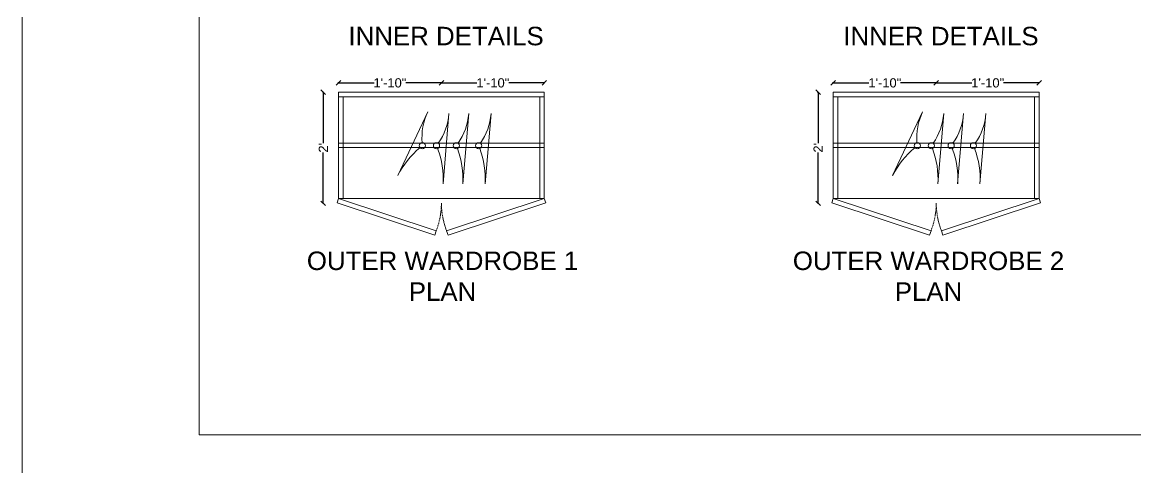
# Model space of a CAD drawing. Header units: inches. Extents: x 15448 to 46480, y -8154 to 0.
# Drawn here: x 17505.8 to 17746.5, y -3185.5 to -3089.1 of the extents above; entities that cross this region are included whole.
import ezdxf

# ---------------------------------------------------------------- set-up
doc = ezdxf.new("R2010")
doc.units = ezdxf.units.IN
doc.header["$MEASUREMENT"] = 0
doc.linetypes.add('DASHED2', pattern=[0.375, 0.25, -0.125])
doc.layers.add('Furniture', color=251, linetype='Continuous', lineweight=18)
doc.styles.add('b.k', font='verdana.ttf')
doc.styles.get("Standard").update_dxf_attribs({"font": 'arial.ttf'})
doc.dimstyles.new('STANDARD$0', dxfattribs={"dimscale": 0, "dimtxt": 6, "dimasz": 3, "dimexe": 2, "dimexo": 2, "dimgap": 0, "dimtad": 0, "dimtih": 1, "dimtoh": 1, "dimdec": 1, "dimzin": 0, "dimdsep": 46, "dimlunit": 4, "dimtxsty": 'b.k', "dimcen": 2.5, "dimclrd": 256, "dimclre": 256, "dimclrt": 256, "dimadec": 0, "dimazin": 0, "dimtfac": 1, "dimtdec": 1, "dimtofl": 0, "dimtmove": 2, "dimatfit": 2, "dimfxl": 1, "dimfrac": 2, "dimtolj": 1, "dimtzin": 0, "dimlwd": 9, "dimlwe": 9, "dimarcsym": 0})

# ---------------------------------------------------------------- blocks, each defined once
blk = doc.blocks.new('_Oblique')
at = {"color": 0, "linetype": 'ByBlock', "lineweight": -2}
blk.add_line((-0.5, -0.5), (0.5, 0.5), dxfattribs=at)
blk = doc.blocks.new('*D40')
at = {"color": 1, "lineweight": -2, "transparency": 16777216}
for p, q in [((17570.92, -3104.24), (17570.7, -3104.24)), ((17570.88, -3104.24), (17570.88, -3115.24)), ((17570.88, -3128.29), (17570.88, -3117.29)), ((17570.92, -3128.29), (17570.7, -3128.29))]:
    blk.add_line(p, q, dxfattribs=at)
at = {"layer": 'Defpoints', "color": 0, "transparency": 16777216}
for p in [(17574.17, -3104.24), (17570.88, -3128.29), (17574.17, -3128.29)]:
    blk.add_point(p, dxfattribs=at)
at = {"color": 1, "lineweight": -2, "transparency": 16777216}
for p, rotation in [((17570.88, -3104.24), 90), ((17570.88, -3128.29), 270)]:
    blk.add_blockref('_Oblique', p, dxfattribs=dict(at, rotation=rotation))
at = {"color": 1, "lineweight": 5, "transparency": 16777216, "insert": (17570.88, -3116.27), "char_height": 2, "attachment_point": 5, "rotation": 90}
blk.add_mtext("\\A1;2'", dxfattribs=at)
blk = doc.blocks.new('*D41')
at = {"color": 1, "lineweight": -2, "transparency": 16777216}
for p, q in [((17574.17, -3102.27), (17574.17, -3102.06)), ((17574.17, -3102.24), (17581.86, -3102.24)), ((17596.42, -3102.24), (17588.72, -3102.24)), ((17596.42, -3102.27), (17596.42, -3102.06))]:
    blk.add_line(p, q, dxfattribs=at)
at = {"layer": 'Defpoints', "color": 0, "transparency": 16777216}
for p in [(17596.42, -3102.24), (17574.17, -3127.24), (17596.42, -3127.24)]:
    blk.add_point(p, dxfattribs=at)
at = {"color": 1, "lineweight": -2, "transparency": 16777216, "rotation": 180}
blk.add_blockref('_Oblique', (17574.17, -3102.24), dxfattribs=at)
at = {"color": 1, "lineweight": -2, "transparency": 16777216}
blk.add_blockref('_Oblique', (17596.42, -3102.24), dxfattribs=at)
at = {"color": 1, "lineweight": 5, "transparency": 16777216, "insert": (17585.29, -3102.24), "char_height": 2, "attachment_point": 5}
blk.add_mtext('\\A1;1\'-10"', dxfattribs=at)
blk = doc.blocks.new('*D42')
at = {"color": 1, "lineweight": -2, "transparency": 16777216}
for p, q in [((17596.42, -3102.27), (17596.42, -3102.06)), ((17596.42, -3102.24), (17604.11, -3102.24)), ((17618.67, -3102.24), (17610.97, -3102.24)), ((17618.67, -3102.27), (17618.67, -3102.06))]:
    blk.add_line(p, q, dxfattribs=at)
at = {"layer": 'Defpoints', "color": 0, "transparency": 16777216}
for p in [(17618.67, -3102.24), (17596.42, -3127.24), (17618.67, -3127.24)]:
    blk.add_point(p, dxfattribs=at)
at = {"color": 1, "lineweight": -2, "transparency": 16777216, "rotation": 180}
blk.add_blockref('_Oblique', (17596.42, -3102.24), dxfattribs=at)
at = {"color": 1, "lineweight": -2, "transparency": 16777216}
blk.add_blockref('_Oblique', (17618.67, -3102.24), dxfattribs=at)
at = {"color": 1, "lineweight": 5, "transparency": 16777216, "insert": (17607.54, -3102.24), "char_height": 2, "attachment_point": 5}
blk.add_mtext('\\A1;1\'-10"', dxfattribs=at)
blk = doc.blocks.new('*D52')
at = {"color": 1, "lineweight": -2, "transparency": 16777216}
for p, q in [((17677.91, -3104.24), (17677.69, -3104.24)), ((17677.87, -3104.24), (17677.87, -3115.24)), ((17677.87, -3128.29), (17677.87, -3117.29)), ((17677.91, -3128.29), (17677.69, -3128.29))]:
    blk.add_line(p, q, dxfattribs=at)
at = {"layer": 'Defpoints', "color": 0, "transparency": 16777216}
for p in [(17681.15, -3104.24), (17677.87, -3128.29), (17681.15, -3128.29)]:
    blk.add_point(p, dxfattribs=at)
at = {"color": 1, "lineweight": -2, "transparency": 16777216}
for p, rotation in [((17677.87, -3104.24), 90), ((17677.87, -3128.29), 270)]:
    blk.add_blockref('_Oblique', p, dxfattribs=dict(at, rotation=rotation))
at = {"color": 1, "lineweight": 5, "transparency": 16777216, "insert": (17677.87, -3116.27), "char_height": 2, "attachment_point": 5, "rotation": 90}
blk.add_mtext("\\A1;2'", dxfattribs=at)
blk = doc.blocks.new('*D64')
at = {"color": 1, "lineweight": -2, "transparency": 16777216}
for p, q in [((17681.15, -3102.27), (17681.15, -3102.06)), ((17681.15, -3102.24), (17688.85, -3102.24)), ((17703.4, -3102.24), (17695.71, -3102.24)), ((17703.4, -3102.27), (17703.4, -3102.06))]:
    blk.add_line(p, q, dxfattribs=at)
at = {"layer": 'Defpoints', "color": 0, "transparency": 16777216}
for p in [(17703.4, -3102.24), (17681.15, -3127.24), (17703.4, -3127.24)]:
    blk.add_point(p, dxfattribs=at)
at = {"color": 1, "lineweight": -2, "transparency": 16777216, "rotation": 180}
blk.add_blockref('_Oblique', (17681.15, -3102.24), dxfattribs=at)
at = {"color": 1, "lineweight": -2, "transparency": 16777216}
blk.add_blockref('_Oblique', (17703.4, -3102.24), dxfattribs=at)
at = {"color": 1, "lineweight": 5, "transparency": 16777216, "insert": (17692.28, -3102.24), "char_height": 2, "attachment_point": 5}
blk.add_mtext('\\A1;1\'-10"', dxfattribs=at)
blk = doc.blocks.new('*D65')
at = {"color": 1, "lineweight": -2, "transparency": 16777216}
for p, q in [((17703.4, -3102.27), (17703.4, -3102.06)), ((17703.4, -3102.24), (17711.1, -3102.24)), ((17725.65, -3102.24), (17717.96, -3102.24)), ((17725.65, -3102.27), (17725.65, -3102.06))]:
    blk.add_line(p, q, dxfattribs=at)
at = {"layer": 'Defpoints', "color": 0, "transparency": 16777216}
for p in [(17725.65, -3102.24), (17703.4, -3127.24), (17725.65, -3127.24)]:
    blk.add_point(p, dxfattribs=at)
at = {"color": 1, "lineweight": -2, "transparency": 16777216, "rotation": 180}
blk.add_blockref('_Oblique', (17703.4, -3102.24), dxfattribs=at)
at = {"color": 1, "lineweight": -2, "transparency": 16777216}
blk.add_blockref('_Oblique', (17725.65, -3102.24), dxfattribs=at)
at = {"color": 1, "lineweight": 5, "transparency": 16777216, "insert": (17714.53, -3102.24), "char_height": 2, "attachment_point": 5}
blk.add_mtext('\\A1;1\'-10"', dxfattribs=at)
blk = doc.blocks.new('SHS')
at = {"layer": 'Furniture', "color": 133, "lineweight": 5, "true_color": 0x84cdcc}
for p, q in [((16865.55, -2625.54), (16859.06, -2639.35)), ((16870.14, -2625.95), (16868.85, -2641.16)), ((16874.42, -2625.95), (16873.13, -2641.16)), ((16879.24, -2625.95), (16877.96, -2641.16))]:
    blk.add_line(p, q, dxfattribs=at)
for centre in [(16864.41, -2632.91), (16867.44, -2632.91), (16871.73, -2632.91), (16876.55, -2632.91)]:
    blk.add_circle(centre, 0.673, dxfattribs=at)
for centre, radius, start, end in [((16877.49, -2631.17), 13.19, 154.7514, 184.6513), ((16856.99, -2624.86), 13.19, 325.3487, 355.2486), ((16861.27, -2624.86), 13.19, 325.3487, 355.2486), ((16866.09, -2624.86), 13.19, 325.3487, 355.2486), ((16875.7, -2647.71), 18.62, 129.3984, 153.3097), ((16850.27, -2640.08), 18.62, 356.6903, 20.6016), ((16854.55, -2640.08), 18.62, 356.6903, 20.6016), ((16859.37, -2640.08), 18.62, 356.6903, 20.6016)]:
    blk.add_arc(centre, radius, start, end, dxfattribs=at)

msp = doc.modelspace()

# ---------------------------------------------------------------- linework, layer by layer
at = {"lineweight": 5}
for p, q in [((17505.8, -2736.5), (17505.8, -3444.5)), ((17618.67, -3104.24), (17574.17, -3104.24)), ((17574.17, -3127.24), (17574.17, -3104.24)), ((17618.67, -3105.24), (17574.17, -3105.24)), ((17575.17, -3127.24), (17575.17, -3105.24)), ((17617.67, -3105.24), (17617.67, -3127.24)), ((17618.67, -3104.24), (17618.67, -3127.24)), ((17725.65, -3104.24), (17681.15, -3104.24)), ((17681.15, -3127.24), (17681.15, -3104.24)), ((17725.65, -3105.24), (17681.15, -3105.24)), ((17682.15, -3127.24), (17682.15, -3105.24)), ((17724.65, -3105.24), (17724.65, -3127.24)), ((17725.65, -3104.24), (17725.65, -3127.24)), ((17618.67, -3127.24), (17574.17, -3127.24)), ((17725.65, -3127.24), (17681.15, -3127.24))]:
    msp.add_line(p, q, dxfattribs=at)
at = {"color": 9, "lineweight": 5, "true_color": 0xc7c8ca}
for p, q in [((17574.17, -3115.24), (17618.67, -3115.24)), ((17574.17, -3116.24), (17618.67, -3116.24)), ((17681.15, -3115.24), (17725.65, -3115.24)), ((17681.15, -3116.24), (17725.65, -3116.24))]:
    msp.add_line(p, q, dxfattribs=at)
at = {"lineweight": 5}
for points in [[(17544.08, -2936.92), (17880.84, -2936.92), (17880.84, -3178.41), (17544.08, -3178.41)], [(17574.17, -3127.24), (17595.29, -3134.23), (17594.98, -3135.18), (17573.85, -3128.19)], [(17618.67, -3127.24), (17597.54, -3134.23), (17597.86, -3135.18), (17618.98, -3128.19)], [(17681.15, -3127.24), (17702.28, -3134.23), (17701.96, -3135.18), (17680.84, -3128.19)], [(17725.65, -3127.24), (17704.53, -3134.23), (17704.84, -3135.18), (17725.97, -3128.19)]]:
    msp.add_lwpolyline(points, close=True, dxfattribs=at)
at = {"linetype": 'DASHED2', "lineweight": 5}
for centre, start, end in [((17579.45, -3128.15), 339.003, 359.6942), ((17613.39, -3128.15), 180.3058, 200.997), ((17686.43, -3128.15), 339.003, 359.6942), ((17720.37, -3128.15), 180.3058, 200.997)]:
    msp.add_arc(centre, 16.97, start, end, dxfattribs=at)
at = {"layer": 'Furniture', "color": 133, "lineweight": 5, "true_color": 0x84cdcc}
for p, q in [((17593.47, -3108.47), (17586.98, -3122.28)), ((17598.05, -3108.88), (17596.77, -3124.09)), ((17602.33, -3108.88), (17601.05, -3124.09)), ((17607.16, -3108.88), (17605.87, -3124.09))]:
    msp.add_line(p, q, dxfattribs=at)
for centre in [(17592.32, -3115.84), (17595.36, -3115.84), (17599.64, -3115.84), (17604.47, -3115.84)]:
    msp.add_circle(centre, 0.673, dxfattribs=at)
for centre, radius, start, end in [((17605.4, -3114.1), 13.19, 154.7514, 184.6513), ((17584.9, -3107.79), 13.19, 325.3487, 355.2486), ((17589.19, -3107.79), 13.19, 325.3487, 355.2486), ((17594.01, -3107.79), 13.19, 325.3487, 355.2486), ((17603.61, -3130.64), 18.62, 129.3984, 153.3097), ((17578.18, -3123.01), 18.62, 356.6903, 20.6016), ((17582.46, -3123.01), 18.62, 356.6903, 20.6016), ((17587.29, -3123.01), 18.62, 356.6903, 20.6016)]:
    msp.add_arc(centre, radius, start, end, dxfattribs=at)

# ---------------------------------------------------------------- block references
at = {"lineweight": 5}
msp.add_blockref('SHS', (834.9, -482.93), dxfattribs=at)

# ---------------------------------------------------------------- texts
at = {"color": 18, "lineweight": 5, "true_color": 0x000000, "char_height": 4, "attachment_point": 1}
for s, width, insert in [('\\pxqc; INNER DETAILS', 56.3124, (17568.5, -3090.1)), ('\\pxqc; INNER DETAILS', 56.3124, (17675.49, -3090.1)), ('\\pxqc;OUTER WARDROBE 1\\PPLAN', 62.2823, (17565.52, -3138.72)), ('\\pxqc;OUTER WARDROBE 2\\PPLAN', 62.2823, (17670.59, -3138.72))]:
    msp.add_mtext_dynamic_manual_height_columns(s, width=width, gutter_width=18.23, heights=[0], dxfattribs=dict(at, insert=insert))

# ---------------------------------------------------------------- dimensions: what is measured, and where the dimension line sits
at = {"lineweight": 5}
for base, p1, p2, picture, middle in [((17596.42, -3102.24), (17574.17, -3127.24), (17596.42, -3127.24), '*D41', (17585.29, -3102.24)), ((17618.67, -3102.24), (17596.42, -3127.24), (17618.67, -3127.24), '*D42', (17607.54, -3102.24)), ((17703.4, -3102.24), (17681.15, -3127.24), (17703.4, -3127.24), '*D64', (17692.28, -3102.24)), ((17725.65, -3102.24), (17703.4, -3127.24), (17725.65, -3127.24), '*D65', (17714.53, -3102.24))]:
    dim = msp.add_linear_dim(base=base, p1=p1, p2=p2, dimstyle='STANDARD$0', override={"dimscale": 1, "dimtxt": 2, "dimasz": 1, "dimexe": 0.18, "dimexo": 0.0625, "dimgap": 0.09, "dimtih": 0, "dimtoh": 0, "dimdec": 0, "dimtxsty": 'Standard', "dimblk": 'Oblique', "dimcen": 0.09, "dimclrd": 1, "dimclre": 1, "dimclrt": 1, "dimtdec": 0, "dimtmove": 1, "dimatfit": 3, "dimldrblk": 'Oblique', "dimfxl": 0.03937, "dimfxlon": 1, "dimfrac": 0, "dimlwd": 65534, "dimlwe": 65534, "dimarcsym": 1}, dxfattribs=at)
    dim.commit()
    dim.dimension.update_dxf_attribs({"geometry": picture, "text_midpoint": middle})
for base, p1, p2, picture, middle in [((17570.88, -3128.29), (17574.17, -3104.24), (17574.17, -3128.29), '*D40', (17570.88, -3116.27)), ((17677.87, -3128.29), (17681.15, -3104.24), (17681.15, -3128.29), '*D52', (17677.87, -3116.27))]:
    dim = msp.add_linear_dim(base=base, p1=p1, p2=p2, angle=90, dimstyle='STANDARD$0', override={"dimscale": 1, "dimtxt": 2, "dimasz": 1, "dimexe": 0.18, "dimexo": 0.0625, "dimgap": 0.09, "dimtih": 0, "dimtoh": 0, "dimdec": 0, "dimtxsty": 'Standard', "dimblk": 'Oblique', "dimcen": 0.09, "dimclrd": 1, "dimclre": 1, "dimclrt": 1, "dimtdec": 0, "dimtmove": 1, "dimatfit": 3, "dimldrblk": 'Oblique', "dimfxl": 0.03937, "dimfxlon": 1, "dimfrac": 0, "dimlwd": 65534, "dimlwe": 65534, "dimarcsym": 1}, dxfattribs=at)
    dim.commit()
    dim.dimension.update_dxf_attribs({"geometry": picture, "text_midpoint": middle})

doc.saveas('drawing.dxf')
